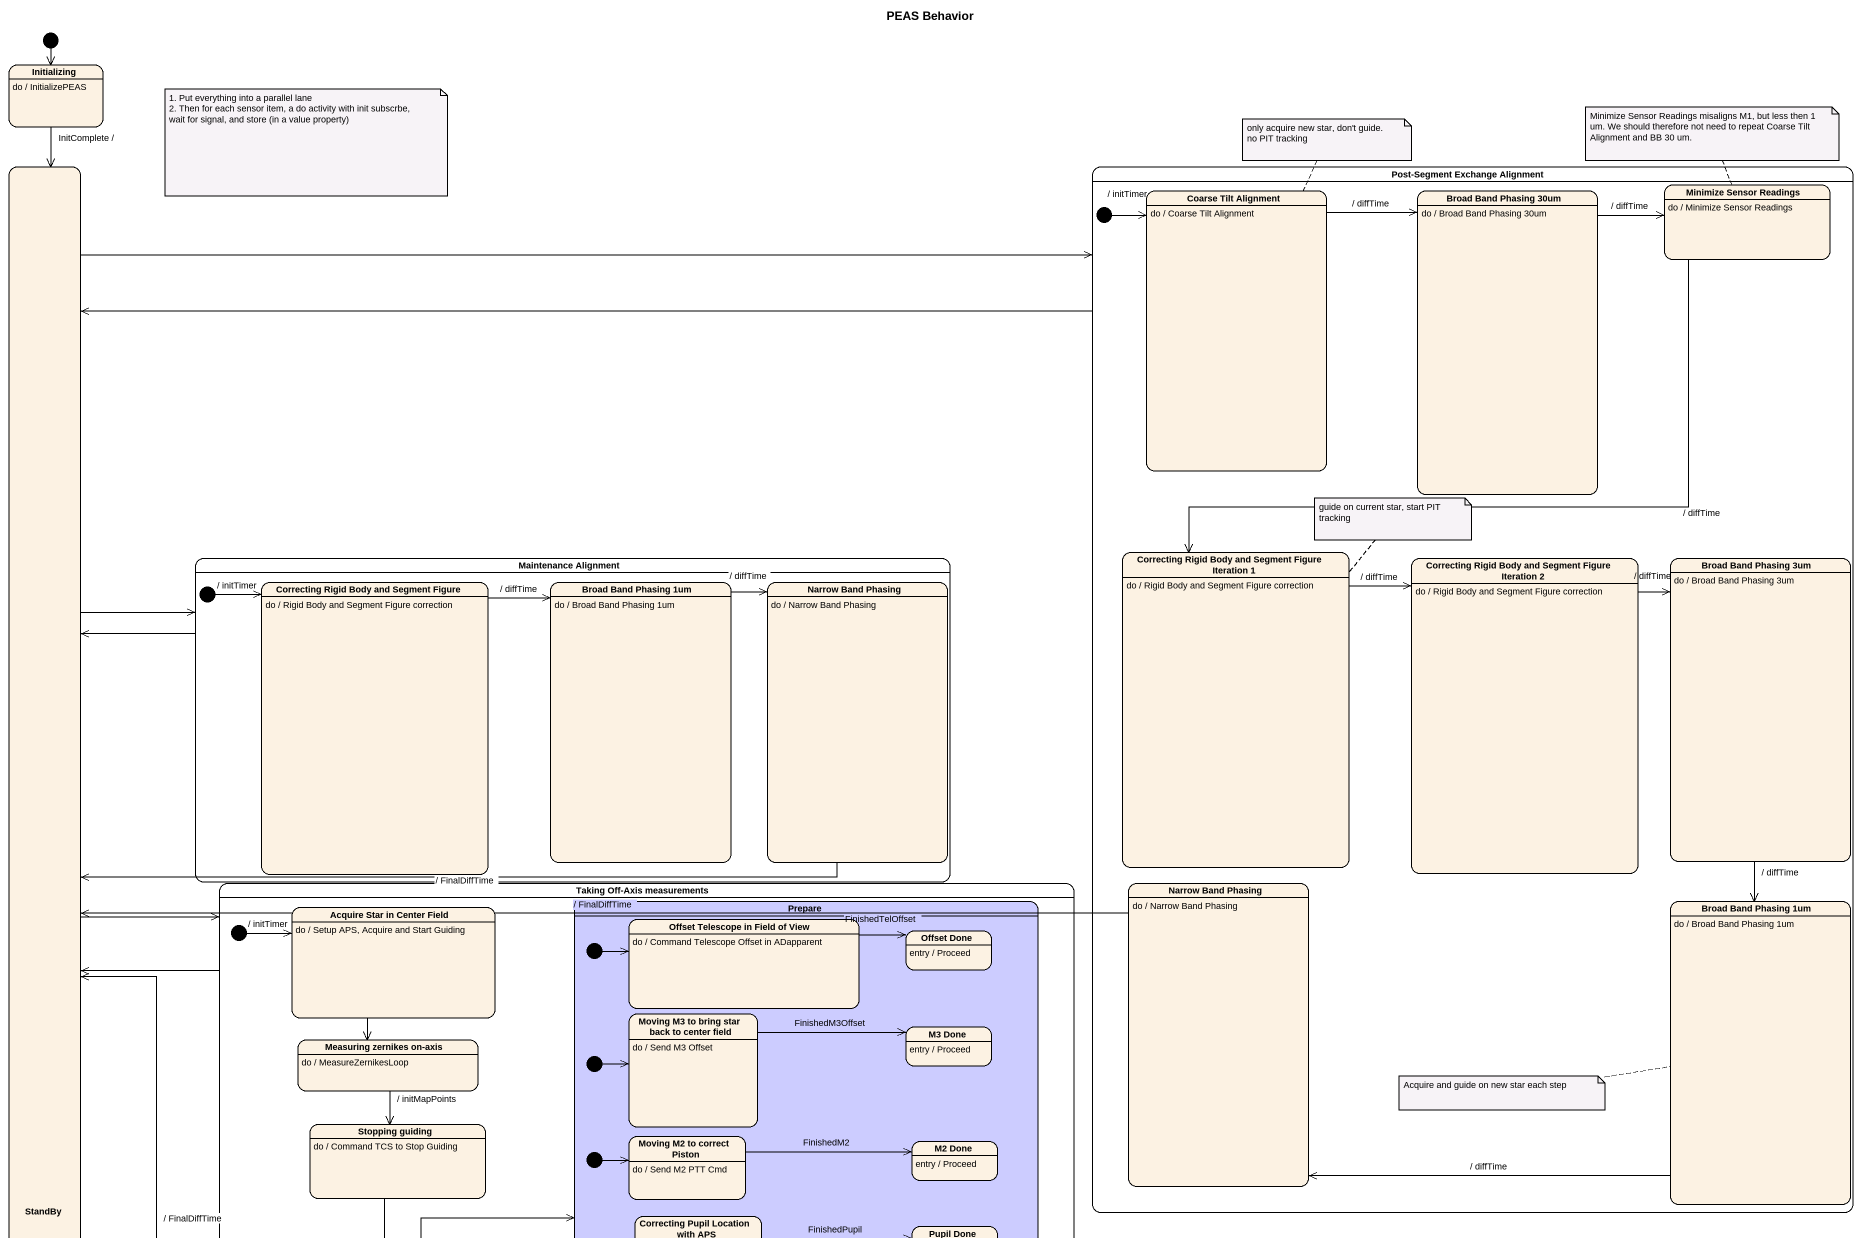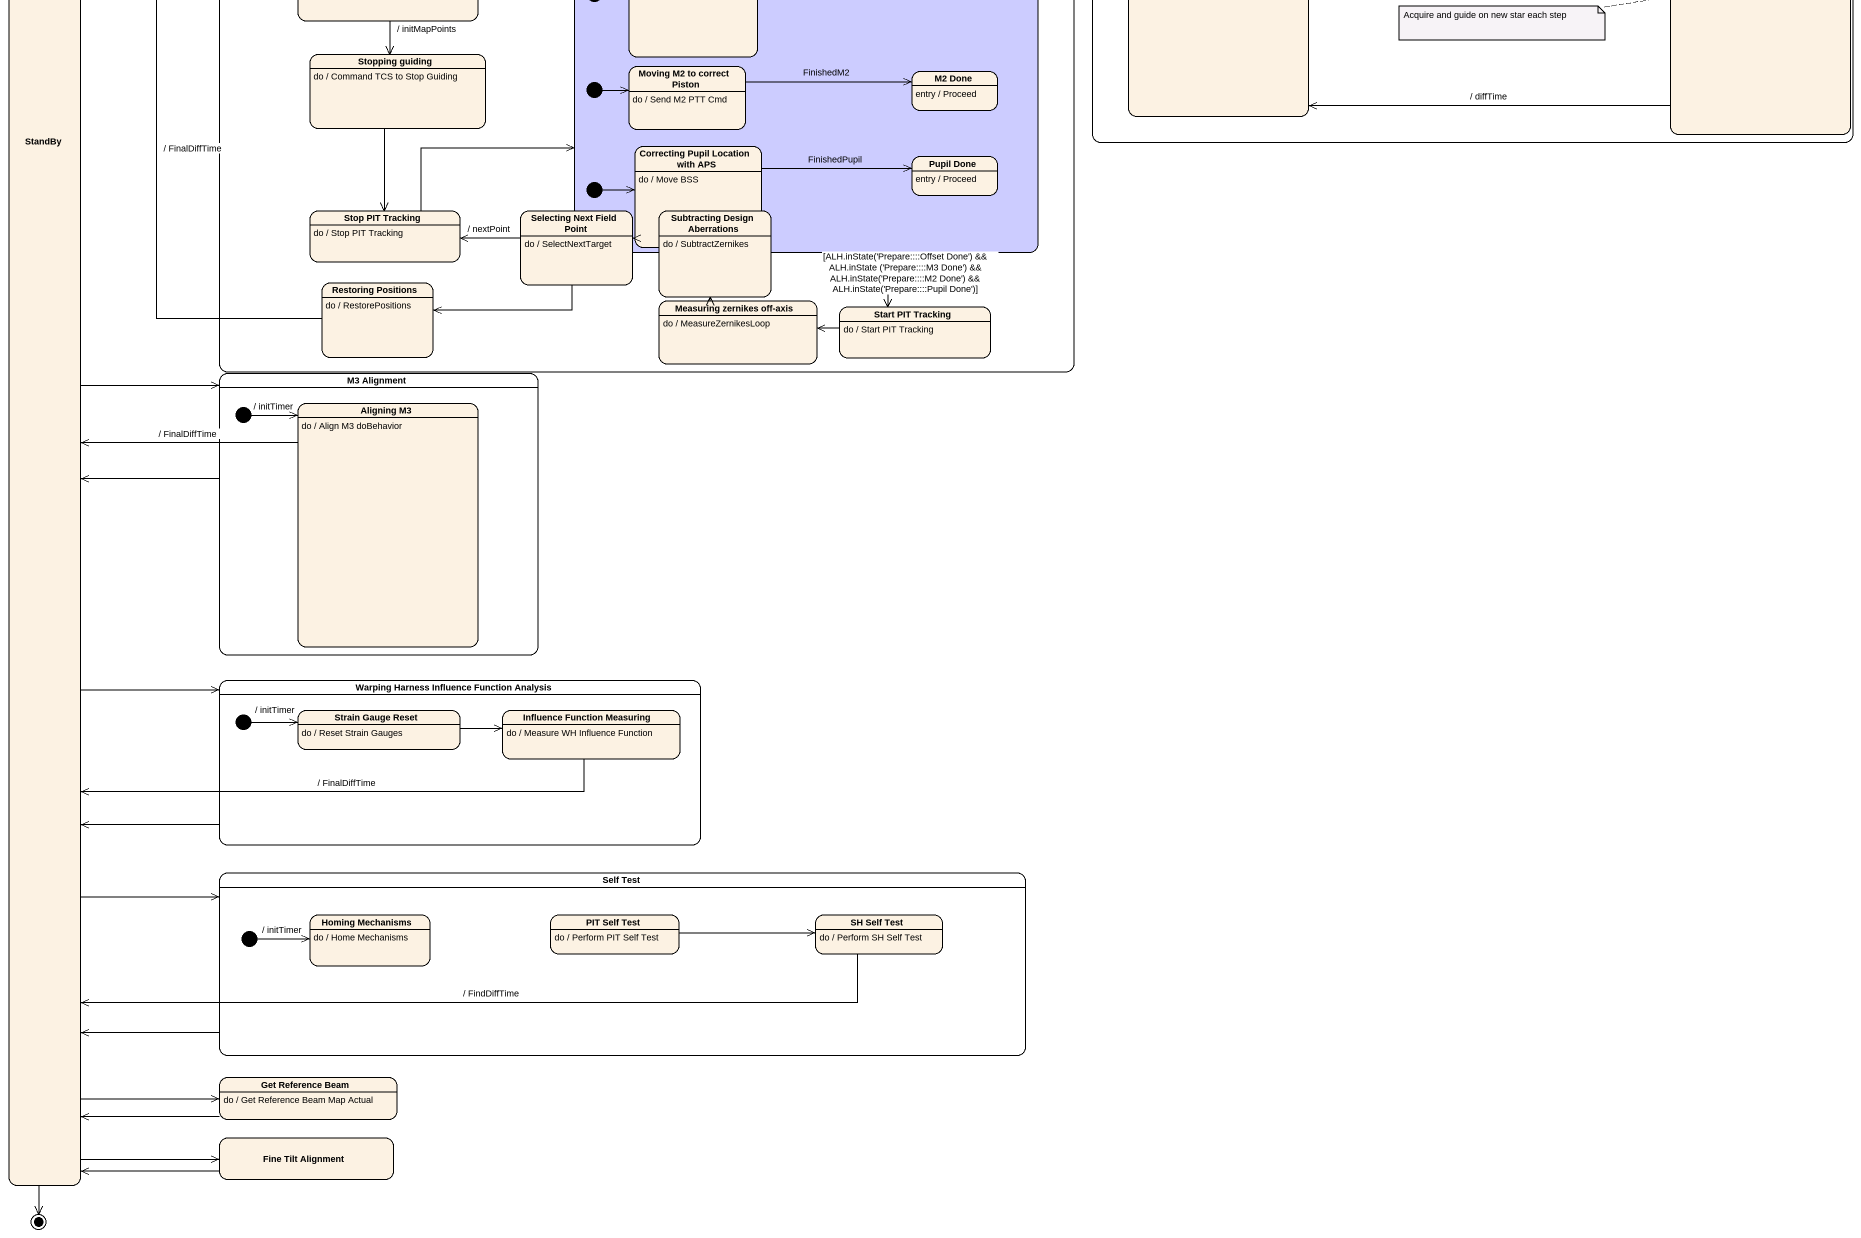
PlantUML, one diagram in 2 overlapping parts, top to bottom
@startuml
title PEAS Behavior
hide empty description
state Initializing
Initializing : do / InitializePEAS
state StandBy
state "Post-Segment Exchange Alignment" as Post_Segment_Exchange {
  state "Coarse Tilt Alignment" as Coarse_Tilt_Alignment
  Coarse_Tilt_Alignment : do / Coarse Tilt Alignment
  state "Broad Band Phasing 30um" as Broad_Band_Phasing_30um
  Broad_Band_Phasing_30um : do / Broad Band Phasing 30um
  state "Minimize Sensor Readings" as Minimize_Sensor_Readings
  Minimize_Sensor_Readings : do / Minimize Sensor Readings
  state "Correcting Rigid Body and Segment Figure Iteration 1" as Correcting_Rigid_Body_and
  Correcting_Rigid_Body_and : do / Rigid Body and Segment Figure correction
  state "Correcting Rigid Body and Segment Figure Iteration 2" as Correcting_Rigid_Body_and_2
  Correcting_Rigid_Body_and_2 : do / Rigid Body and Segment Figure correction
  state "Broad Band Phasing 3um" as Broad_Band_Phasing_3um
  Broad_Band_Phasing_3um : do / Broad Band Phasing 3um
  state "Narrow Band Phasing" as Narrow_Band_Phasing_2
  Narrow_Band_Phasing_2 : do / Narrow Band Phasing
  state "Broad Band Phasing 1um" as Broad_Band_Phasing_1um_2
  Broad_Band_Phasing_1um_2 : do / Broad Band Phasing 1um
  [*] --> Coarse_Tilt_Alignment : / initTimer
}
state "Maintenance Alignment" as Maintenance_Alignment {
  state "Correcting Rigid Body and Segment Figure" as Correcting_Rigid_Body_and_3
  Correcting_Rigid_Body_and_3 : do / Rigid Body and Segment Figure correction
  state "Broad Band Phasing 1um" as Broad_Band_Phasing_1um
  Broad_Band_Phasing_1um : do / Broad Band Phasing 1um
  state "Narrow Band Phasing" as Narrow_Band_Phasing
  Narrow_Band_Phasing : do / Narrow Band Phasing
  [*] --> Correcting_Rigid_Body_and_3 : / initTimer
}
state "Taking Off-Axis measurements" as Taking_Off_Axis_measurements {
  state "Acquire Star in Center Field" as Acquire_Star_in_Center_Field
  Acquire_Star_in_Center_Field : do / Setup APS, Acquire and Start Guiding
  state Prepare #CCCCFF {
    state "Offset Telescope in Field of View" as Offset_Telescope_in_Field
    Offset_Telescope_in_Field : do / Command Telescope Offset in ADapparent
    state initial5 <<start>>
    state "Offset Done" as Offset_Done
    Offset_Done : entry / Proceed
    state "Moving M3 to bring star back to center field" as Moving_M3_to_bring_star
    Moving_M3_to_bring_star : do / Send M3 Offset
    state "M3 Done" as M3_Done
    M3_Done : entry / Proceed
    state initial6 <<start>>
    state "Moving M2 to correct Piston" as Moving_M2_to_correct_Piston
    Moving_M2_to_correct_Piston : do / Send M2 PTT Cmd
    state "M2 Done" as M2_Done
    M2_Done : entry / Proceed
    state initial7 <<start>>
    state "Correcting Pupil Location with APS" as Correcting_Pupil_Location
    Correcting_Pupil_Location : do / Move BSS
    state "Pupil Done" as Pupil_Done
    Pupil_Done : entry / Proceed
    state initial8 <<start>>
  }
  state "Measuring zernikes on-axis" as Measuring_zernikes_on_axis
  Measuring_zernikes_on_axis : do / MeasureZernikesLoop
  state "Stopping guiding" as Stopping_guiding
  Stopping_guiding : do / Command TCS to Stop Guiding
  state "Stop PIT Tracking" as Stop_PIT_Tracking
  Stop_PIT_Tracking : do / Stop PIT Tracking
  state "Selecting Next Field Point" as Selecting_Next_Field_Point
  Selecting_Next_Field_Point : do / SelectNextTarget
  state "Subtracting Design Aberrations" as Subtracting_Design
  Subtracting_Design : do / SubtractZernikes
  state "Restoring Positions" as Restoring_Positions
  Restoring_Positions : do / RestorePositions
  state "Measuring zernikes off-axis" as Measuring_zernikes_off_axis
  Measuring_zernikes_off_axis : do / MeasureZernikesLoop
  state "Start PIT Tracking" as Start_PIT_Tracking
  Start_PIT_Tracking : do / Start PIT Tracking
  [*] -right-> Acquire_Star_in_Center_Field : / initTimer
}
state "M3 Alignment" as M3_Alignment {
  state "Aligning M3" as Aligning_M3
  Aligning_M3 : do / Align M3 doBehavior
  [*] --> Aligning_M3 : / initTimer
}
state "Warping Harness Influence Function Analysis" as Warping_Harness_Influence {
  state "Strain Gauge Reset" as Strain_Gauge_Reset
  Strain_Gauge_Reset : do / Reset Strain Gauges
  state "Influence Function Measuring" as Influence_Function_Measuring
  Influence_Function_Measuring : do / Measure WH Influence Function
  [*] -right-> Strain_Gauge_Reset : / initTimer
}
state "Self Test" as Self_Test {
  state "Homing Mechanisms" as Homing_Mechanisms
  Homing_Mechanisms : do / Home Mechanisms
  state "PIT Self Test" as PIT_Self_Test
  PIT_Self_Test : do / Perform PIT Self Test
  state "SH Self Test" as SH_Self_Test
  SH_Self_Test : do / Perform SH Self Test
  [*] -right-> Homing_Mechanisms : / initTimer
}
state "Get Reference Beam" as Get_Reference_Beam
Get_Reference_Beam : do / Get Reference Beam Map Actual
state "Fine Tilt Alignment" as Fine_Tilt_Alignment
[*] --> Initializing
Initializing --> StandBy : InitComplete /
StandBy -right-> Post_Segment_Exchange
StandBy -up-> Maintenance_Alignment
StandBy -right-> Taking_Off_Axis_measurements
StandBy --> M3_Alignment
StandBy --> Warping_Harness_Influence
StandBy --> Self_Test
StandBy --> Get_Reference_Beam
StandBy --> Fine_Tilt_Alignment
Post_Segment_Exchange -left-> StandBy
Coarse_Tilt_Alignment -right-> Broad_Band_Phasing_30um : / diffTime
Broad_Band_Phasing_30um -right-> Minimize_Sensor_Readings : / diffTime
Minimize_Sensor_Readings --> Correcting_Rigid_Body_and : / diffTime
Maintenance_Alignment --> StandBy
Correcting_Rigid_Body_and -right-> Correcting_Rigid_Body_and_2 : / diffTime
Correcting_Rigid_Body_and_2 -right-> Broad_Band_Phasing_3um : / diffTime
Broad_Band_Phasing_3um --> Broad_Band_Phasing_1um_2 : / diffTime
Correcting_Rigid_Body_and_3 -right-> Broad_Band_Phasing_1um : / diffTime
Broad_Band_Phasing_1um -right-> Narrow_Band_Phasing : / diffTime
Narrow_Band_Phasing --> StandBy : / FinalDiffTime
Taking_Off_Axis_measurements -left-> StandBy
Acquire_Star_in_Center_Field --> Measuring_zernikes_on_axis
Prepare --> Start_PIT_Tracking : [ALH.inState('Prepare::::Offset Done') && ALH.inState ('Prepare::::M3 Done') && ALH.inState('Prepare::::M2 Done') && ALH.inState('Prepare::::Pupil Done')]
Offset_Telescope_in_Field -right-> Offset_Done : FinishedTelOffset
Narrow_Band_Phasing_2 -left-> StandBy : / FinalDiffTime
Broad_Band_Phasing_1um_2 -left-> Narrow_Band_Phasing_2 : / diffTime
initial5 -right-> Offset_Telescope_in_Field
Moving_M3_to_bring_star -right-> M3_Done : FinishedM3Offset
Measuring_zernikes_on_axis --> Stopping_guiding : / initMapPoints
initial6 -right-> Moving_M3_to_bring_star
Stopping_guiding --> Stop_PIT_Tracking
Moving_M2_to_correct_Piston -right-> M2_Done : FinishedM2
initial7 -right-> Moving_M2_to_correct_Piston
Correcting_Pupil_Location -right-> Pupil_Done : FinishedPupil
initial8 -right-> Correcting_Pupil_Location
Stop_PIT_Tracking -right-> Prepare
Selecting_Next_Field_Point -left-> Stop_PIT_Tracking : / nextPoint
Selecting_Next_Field_Point -left-> Restoring_Positions
Subtracting_Design -left-> Selecting_Next_Field_Point
Restoring_Positions -left-> StandBy : / FinalDiffTime
Measuring_zernikes_off_axis -up-> Subtracting_Design
Start_PIT_Tracking -left-> Measuring_zernikes_off_axis
M3_Alignment -up-> StandBy
Aligning_M3 -up-> StandBy : / FinalDiffTime
Warping_Harness_Influence -up-> StandBy
Strain_Gauge_Reset -right-> Influence_Function_Measuring
Influence_Function_Measuring -up-> StandBy : / FinalDiffTime
Self_Test -up-> StandBy
PIT_Self_Test -right-> SH_Self_Test
SH_Self_Test -up-> StandBy : / FindDiffTime
Get_Reference_Beam -up-> StandBy
Fine_Tilt_Alignment -up-> StandBy
StandBy --> [*]
note as N1
  1. Put everything into a parallel lane
  2. Then for each sensor item, a do activity with init subscrbe, wait for signal, and store (in a value property)
end note
note top of Minimize_Sensor_Readings : Minimize Sensor Readings misaligns M1, but less then 1 um. We should therefore not need to repeat Coarse Tilt Alignment and BB 30 um.
note top of Coarse_Tilt_Alignment : only acquire new star, don't guide. no PIT tracking
note top of Correcting_Rigid_Body_and : guide on current star, start PIT tracking
note left of Broad_Band_Phasing_1um_2 : Acquire and guide on new star each step
@enduml
